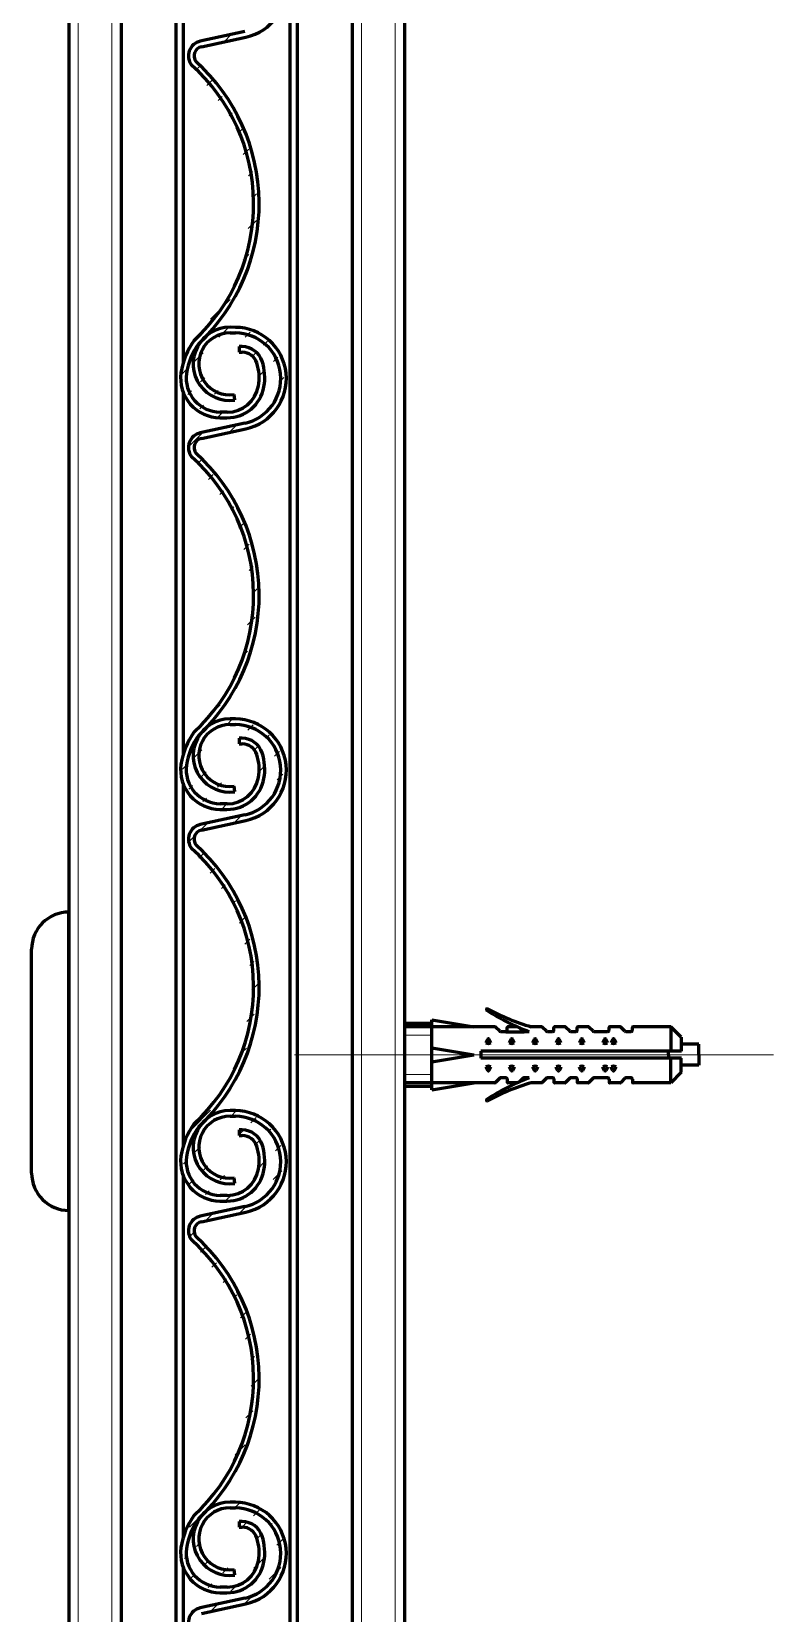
# Model space of a CAD drawing. Header units: millimetres. Extents: x 0 to 841, y 0 to 594.
# Drawn here: x 626.57 to 646.46, y 426.96 to 469.37 of the extents above; entities that cross this region are included whole.
import ezdxf

# ---------------------------------------------------------------- set-up
doc = ezdxf.new("R2010")
doc.units = ezdxf.units.MM
for name, pattern in [('K5LT_AXLED', [19.5, 15, -1.5, 1.5, -1.5]), ('K5LT_BASIC', [0]), ('K5LT_THIN', [0])]:
    doc.linetypes.add(name, pattern=pattern)
doc.layers.add('Системный слой (1)', color=7, linetype='Continuous', true_color=0x909090)
pattern_1 = [(45, (0, 0), (-0.3535533905932737, 0.3535533905932738), [])]

# ---------------------------------------------------------------- blocks, each defined once
blk = doc.blocks.new('U891')
at = {"layer": 'Системный слой (1)', "color": 7, "linetype": 'K5LT_THIN', "lineweight": 18}
blk.add_line((627.8207529516893, 491.766429074934), (627.8207525003606, 380.7202659459987), dxfattribs=at)
blk = doc.blocks.new('U892')
at = {"layer": 'Системный слой (1)', "color": 7, "linetype": 'K5LT_THIN', "lineweight": 18}
blk.add_line((628.7207529539514, 491.766429071276), (628.7207525022286, 380.6232595522599), dxfattribs=at)
blk = doc.blocks.new('U893')
at = {"layer": 'Системный слой (1)', "color": 5, "linetype": 'K5LT_BASIC', "lineweight": 60, "true_color": 0x0000ff}
blk.add_line((636.5707529609443, 491.7664290393709), (636.5707525097406, 380.750985539827), dxfattribs=at)
blk = doc.blocks.new('U894')
at = {"layer": 'Системный слой (1)', "color": 5, "linetype": 'K5LT_BASIC', "lineweight": 60, "true_color": 0x0000ff}
blk.add_line((627.5707529566603, 491.7664290759499), (627.5707525054576, 380.7512545632709), dxfattribs=at)
blk = doc.blocks.new('U895')
at = {"layer": 'Системный слой (1)', "color": 7, "linetype": 'K5LT_THIN', "lineweight": 18}
blk.add_line((636.32075296088, 491.766429040387), (636.3207525098015, 380.7818319940446), dxfattribs=at)
blk = doc.blocks.new('U896')
at = {"layer": 'Системный слой (1)', "color": 7, "linetype": 'K5LT_THIN', "lineweight": 18}
blk.add_line((635.4207529608925, 491.766429044045), (635.4207525102079, 380.8787112767051), dxfattribs=at)
blk = doc.blocks.new('U897')
at = {"layer": 'Системный слой (1)', "color": 5, "linetype": 'K5LT_BASIC', "lineweight": 60, "true_color": 0x0000ff}
blk.add_line((635.1707529609569, 491.7664290450609), (635.1707525103584, 380.899891910231), dxfattribs=at)
blk = doc.blocks.new('U898')
at = {"layer": 'Системный слой (1)', "color": 5, "linetype": 'K5LT_BASIC', "lineweight": 60, "true_color": 0x0000ff}
blk.add_line((628.970752954953, 491.7664290702598), (628.970752503144, 380.6020789892945), dxfattribs=at)
blk = doc.blocks.new('U899')
at = {"layer": 'Системный слой (1)', "color": 5, "linetype": 'K5LT_BASIC', "lineweight": 60, "true_color": 0x0000ff}
blk.add_line((627.5707529566603, 491.7664290759499), (627.5707525054576, 380.7512545632709), dxfattribs=at)
blk = doc.blocks.new('U905')
at = {"layer": 'Системный слой (1)', "color": 5, "linetype": 'K5LT_BASIC', "lineweight": 60, "true_color": 0x0000ff}
blk.add_line((630.439286222571, 491.7664290642911), (630.4392857707047, 380.5879545640651), dxfattribs=at)
blk = doc.blocks.new('U987')
at = {"layer": 'Системный слой (1)', "color": 5, "linetype": 'K5LT_BASIC', "lineweight": 60, "true_color": 0x0000ff}
blk.add_line((633.5053258849356, 380.90054547994), (633.5053263356507, 491.7664290518298), dxfattribs=at)
blk = doc.blocks.new('U988')
at = {"layer": 'Системный слой (1)', "color": 5, "linetype": 'K5LT_BASIC', "lineweight": 60, "true_color": 0x0000ff}
blk.add_line((633.7022192433657, 380.9140166544828), (633.7022196939068, 491.7664290510295), dxfattribs=at)

msp = doc.modelspace()

# ---------------------------------------------------------------- hatches: boundary and pattern name
at = {"layer": 'Системный слой (1)'}
h = msp.add_hatch(dxfattribs=at)
h.set_pattern_fill('Металл', angle=45, style=0, pattern_type=0)
h.set_pattern_definition(pattern_1)
h.paths.add_polyline_path([(630.8602382300946, 468.4737312922601), (632.0485188488524, 466.8782695283804), (632.520159568396, 464.9456381355418), (632.2004064172247, 462.9821547535817), (631.1399395358766, 461.2990269917998), (630.9311811988067, 461.0929980169954), (630.5757298081656, 460.2253572059119), (630.8427586139505, 459.3658831708875), (631.622182004544, 459.0187108790644), (631.8096787896361, 459.0176128899326), (632.5184886123582, 459.3063603104224), (632.8007082653276, 459.8460349423244), (632.7525852135227, 460.5340235160985), (632.4736664855981, 460.8619729531209), (632.2205498276406, 460.9238039020081), (632.133349873754, 460.9243145486394), (632.1324714824135, 460.7743171146051), (632.2196714363001, 460.7738064679742), (632.5106404722557, 460.6512820183243), (632.6098307136426, 460.4879675224373), (632.6529322294074, 459.8717690635619), (632.304549146426, 459.3223512601171), (631.8105571809766, 459.1676103239665), (631.6230603958845, 459.1687083130986), (630.9794016142805, 459.4397472493184), (630.7159195948047, 460.0865362083276), (630.7243426331006, 460.2050045635044), (631.0570765390789, 461.0108463491117), (632.2256921529682, 462.6559477866303), (632.6709641605698, 464.6241332535004), (632.3242640299586, 466.6120518162654), (631.2390276847406, 468.3133111344675), (630.9785649630186, 468.5659201531039), (630.9276811690138, 468.7503720217834), (631.0221280603663, 468.9167794647225), (631.1228839535906, 468.9639090339706), (632.3182196203605, 469.2226622042701), (633.1697440174984, 469.8013730138106), (633.3807514065994, 470.8090812462592), (632.8329381407495, 471.6808040380679), (632.0353643639139, 471.9415128837491), (631.8916167213902, 471.9423546760453), (631.1960970912937, 471.6590212731319), (630.9046374149409, 470.9668676557056), (631.1879708178543, 470.2713480256092), (631.8801244352805, 469.9798883492564), (632.0239339767729, 469.9896329449789), (632.0028287427957, 470.1381407592074), (631.3866372179946, 470.2964843299), (631.062889824892, 470.8441633481905), (631.2212333955845, 471.4603548729916), (631.7689124138751, 471.7841022660942), (631.8907383300495, 471.7923572420113), (632.0344859725734, 471.7915154497151), (632.9226141114387, 471.4026344856821), (633.2499202117017, 470.490016979844), (632.8113778772403, 469.625331709866), (632.2864842907269, 469.3692666743286), (631.0911486146437, 469.1105135020132), (630.8394954190856, 468.9361675838342), (630.7848309190156, 468.6349407217313)])
h = msp.add_hatch(dxfattribs=at)
h.set_pattern_fill('Металл', angle=45, style=0, pattern_type=0)
h.set_pattern_definition(pattern_1)
h.paths.add_polyline_path([(630.8602381874191, 457.9737312922604), (632.0485188061768, 456.3782695283807), (632.5201595257205, 454.445638135542), (632.2004063745492, 452.4821547535819), (631.139939493201, 450.7990269918), (630.9311811561313, 450.5929980169954), (630.5757297654901, 449.725357205912), (630.842758571275, 448.8658831708876), (631.6221819618685, 448.5187108790647), (631.8096787469606, 448.5176128899326), (632.5184885696827, 448.8063603104224), (632.8007082226521, 449.3460349423244), (632.7525851708472, 450.0340235160985), (632.4736664429225, 450.3619729531209), (632.2205497849651, 450.4238039020082), (632.1333498310786, 450.4243145486395), (632.132471439738, 450.2743171146053), (632.2196713936246, 450.2738064679742), (632.5106404295801, 450.1512820183243), (632.6098306709671, 449.9879675224373), (632.652932186732, 449.3717690635619), (632.3045491037504, 448.8223512601171), (631.8105571383011, 448.6676103239666), (631.6230603532091, 448.6687083130987), (630.979401571605, 448.9397472493185), (630.7159195521292, 449.5865362083277), (630.7243425904252, 449.7050045635044), (631.0570764964034, 450.5108463491117), (632.2256921102927, 452.1559477866303), (632.6709641178943, 454.1241332535004), (632.3242639872831, 456.1120518162654), (631.239027642065, 457.8133111344675), (630.9785649203432, 458.0659201531041), (630.9276811263383, 458.2503720217836), (631.0221280176908, 458.4167794647228), (631.1228839109151, 458.4639090339706), (632.318219577685, 458.7226622042704), (633.1697439748228, 459.3013730138108), (633.380751363924, 460.3090812462594), (632.832938098074, 461.1808040380682), (632.0353643212385, 461.4415128837491), (631.8916166787146, 461.4423546760455), (631.1960970486182, 461.1590212731321), (630.9046373722654, 460.4668676557058), (631.1879707751788, 459.7713480256094), (631.8801243926051, 459.4798883492566), (632.0239339340974, 459.4896329449791), (632.0028287001202, 459.6381407592077), (631.386637175319, 459.7964843299002), (631.0628897822165, 460.3441633481908), (631.221233352909, 460.9603548729918), (631.7689123711996, 461.2841022660945), (631.8907382873741, 461.2923572420113), (632.0344859298979, 461.2915154497153), (632.9226140687632, 460.9026344856824), (633.2499201690262, 459.9900169798442), (632.8113778345647, 459.1253317098663), (632.2864842480515, 458.8692666743289), (631.0911485719682, 458.6105135020134), (630.83949537641, 458.4361675838344), (630.78483087634, 458.1349407217315)])
h = msp.add_hatch(dxfattribs=at)
h.set_pattern_fill('Металл', angle=45, style=0, pattern_type=0)
h.set_pattern_definition(pattern_1)
h.paths.add_polyline_path([(630.8602381447437, 447.4737312922604), (632.0485187635014, 445.8782695283807), (632.5201594830451, 443.945638135542), (632.2004063318738, 441.9821547535819), (631.1399394505255, 440.2990269918), (630.9311811134558, 440.0929980169955), (630.5757297228146, 439.2253572059121), (630.8427585285995, 438.3658831708877), (631.6221819191929, 438.0187108790648), (631.809678704285, 438.0176128899327), (632.5184885270072, 438.3063603104225), (632.8007081799766, 438.8460349423245), (632.7525851281717, 439.5340235160986), (632.473666400247, 439.861972953121), (632.2205497422897, 439.9238039020083), (632.133349788403, 439.9243145486396), (632.1324713970624, 439.7743171146054), (632.219671350949, 439.7738064679743), (632.5106403869047, 439.6512820183244), (632.6098306282917, 439.4879675224374), (632.6529321440564, 438.8717690635621), (632.304549061075, 438.3223512601172), (631.8105570956257, 438.1676103239668), (631.6230603105336, 438.1687083130988), (630.9794015289295, 438.4397472493187), (630.7159195094537, 439.0865362083278), (630.7243425477496, 439.2050045635045), (631.0570764537279, 440.0108463491118), (632.2256920676172, 441.6559477866305), (632.6709640752189, 443.6241332535005), (632.3242639446077, 445.6120518162655), (631.2390275993896, 447.3133111344677), (630.9785648776676, 447.5659201531041), (630.9276810836628, 447.7503720217836), (631.0221279750153, 447.9167794647228), (631.1228838682397, 447.9639090339708), (632.3182195350096, 448.2226622042704), (633.1697439321474, 448.8013730138108), (633.3807513212485, 449.8090812462594), (632.8329380553985, 450.6808040380682), (632.035364278563, 450.9415128837493), (631.8916166360392, 450.9423546760455), (631.1960970059428, 450.6590212731321), (630.9046373295898, 449.9668676557058), (631.1879707325033, 449.2713480256094), (631.8801243499296, 448.9798883492566), (632.023933891422, 448.9896329449792), (632.0028286574448, 449.1381407592077), (631.3866371326436, 449.2964843299002), (631.062889739541, 449.8441633481908), (631.2212333102335, 450.4603548729918), (631.768912328524, 450.7841022660945), (631.8907382446986, 450.7923572420116), (632.0344858872223, 450.7915154497153), (632.9226140260877, 450.4026344856824), (633.2499201263506, 449.4900169798442), (632.8113777918892, 448.6253317098663), (632.2864842053759, 448.369266674329), (631.0911485292927, 448.1105135020134), (630.8394953337345, 447.9361675838344), (630.7848308336645, 447.6349407217315)])
h = msp.add_hatch(dxfattribs=at)
h.set_pattern_fill('Металл', angle=45, style=0, pattern_type=0)
h.set_pattern_definition(pattern_1)
h.paths.add_polyline_path([(630.8602381020681, 436.9737312922604), (632.0485187208259, 435.3782695283807), (632.5201594403695, 433.445638135542), (632.2004062891982, 431.4821547535819), (631.1399394078501, 429.7990269918), (630.9311810707802, 429.5929980169955), (630.5757296801391, 428.7253572059121), (630.842758485924, 427.8658831708877), (631.6221818765175, 427.5187108790648), (631.8096786616096, 427.5176128899327), (632.5184884843317, 427.8063603104225), (632.8007081373011, 428.3460349423245), (632.7525850854962, 429.0340235160986), (632.4736663575716, 429.361972953121), (632.2205496996141, 429.4238039020083), (632.1333497457275, 429.4243145486396), (632.132471354387, 429.2743171146054), (632.2196713082736, 429.2738064679743), (632.5106403442292, 429.1512820183244), (632.6098305856161, 428.9879675224374), (632.6529321013809, 428.3717690635621), (632.3045490183995, 427.8223512601172), (631.8105570529501, 427.6676103239668), (631.623060267858, 427.6687083130988), (630.979401486254, 427.9397472493187), (630.7159194667782, 428.5865362083278), (630.7243425050741, 428.7050045635045), (631.0570764110524, 429.5108463491118), (632.2256920249417, 431.1559477866305), (632.6709640325433, 433.1241332535005), (632.3242639019321, 435.1120518162655), (631.2390275567141, 436.8133111344677), (630.9785648349921, 437.0659201531041), (630.9276810409873, 437.2503720217836), (631.0221279323398, 437.4167794647228), (631.1228838255641, 437.4639090339708), (632.318219492334, 437.7226622042704), (633.1697438894719, 438.3013730138108), (633.3807512785729, 439.3090812462594), (632.832938012723, 440.1808040380682), (632.0353642358874, 440.4415128837493), (631.8916165933637, 440.4423546760455), (631.1960969632672, 440.1590212731321), (630.9046372869144, 439.4668676557058), (631.1879706898278, 438.7713480256094), (631.8801243072542, 438.4798883492566), (632.0239338487464, 438.4896329449792), (632.0028286147692, 438.6381407592077), (631.3866370899681, 438.7964843299002), (631.0628896968655, 439.3441633481908), (631.221233267558, 439.9603548729918), (631.7689122858486, 440.2841022660945), (631.890738202023, 440.2923572420116), (632.0344858445469, 440.2915154497153), (632.9226139834122, 439.9026344856824), (633.2499200836752, 438.9900169798442), (632.8113777492138, 438.1253317098663), (632.2864841627004, 437.869266674329), (631.0911484866172, 437.6105135020134), (630.839495291059, 437.4361675838344), (630.7848307909891, 437.1349407217315)])
h = msp.add_hatch(dxfattribs=at)
h.set_pattern_fill('Металл', angle=45, style=0, pattern_type=0)
h.set_pattern_definition(pattern_1)
h.paths.add_polyline_path([(630.8602380593927, 426.4737312922605), (632.0485186781503, 424.8782695283808), (632.520159397694, 422.9456381355421), (632.2004062465227, 420.9821547535821), (631.1399393651745, 419.2990269918001), (630.9311810281048, 419.0929980169956), (630.5757296374636, 418.2253572059122), (630.8427584432485, 417.3658831708879), (631.622181833842, 417.0187108790649), (631.8096786189341, 417.0176128899328), (632.5184884416562, 417.3063603104226), (632.8007080946256, 417.8460349423246), (632.7525850428207, 418.5340235160987), (632.473666314896, 418.8619729531212), (632.2205496569386, 418.9238039020084), (632.1333497030521, 418.9243145486397), (632.1324713117115, 418.7743171146055), (632.2196712655981, 418.7738064679744), (632.5106403015536, 418.6512820183245), (632.6098305429406, 418.4879675224375), (632.6529320587055, 417.8717690635622), (632.304548975724, 417.3223512601173), (631.8105570102746, 417.1676103239669), (631.6230602251826, 417.1687083130989), (630.9794014435785, 417.4397472493188), (630.7159194241027, 418.0865362083279), (630.7243424623987, 418.2050045635046), (631.0570763683769, 419.0108463491119), (632.2256919822662, 420.6559477866306), (632.6709639898678, 422.6241332535006), (632.3242638592566, 424.6120518162656), (631.2390275140385, 426.3133111344678), (630.9785647923167, 426.5659201531042), (630.9276809983118, 426.7503720217837), (631.0221278896643, 426.9167794647229), (631.1228837828886, 426.9639090339709), (632.3182194496585, 427.2226622042705), (633.1697438467963, 427.8013730138109), (633.3807512358975, 428.8090812462596), (632.8329379700475, 429.6808040380683), (632.035364193212, 429.9415128837494), (631.8916165506881, 429.9423546760456), (631.1960969205917, 429.6590212731322), (630.9046372442389, 428.9668676557059), (631.1879706471523, 428.2713480256095), (631.8801242645786, 427.9798883492567), (632.0239338060709, 427.9896329449793), (632.0028285720937, 428.1381407592078), (631.3866370472925, 428.2964843299003), (631.06288965419, 428.8441633481909), (631.2212332248826, 429.460354872992), (631.7689122431731, 429.7841022660946), (631.8907381593476, 429.7923572420117), (632.0344858018714, 429.7915154497155), (632.9226139407367, 429.4026344856825), (633.2499200409997, 428.4900169798443), (632.8113777065382, 427.6253317098664), (632.286484120025, 427.3692666743291), (631.0911484439417, 427.1105135020135), (630.8394952483835, 426.9361675838346), (630.7848307483135, 426.6349407217316)])

# ---------------------------------------------------------------- linework, layer by layer
at = {"layer": 'Системный слой (1)', "color": 5, "linetype": 'K5LT_BASIC', "lineweight": 60, "true_color": 0x0000ff}
for p, q in [((630.6361794947464, 470.2011968590634), (630.6361794553395, 460.505420038907)), ((632.2864842386111, 469.3692666743286), (631.0911485625279, 469.1105135020132)), ((631.1228839014533, 468.9639090339658), (632.3182195682448, 469.2226622042701)), ((632.0353642691226, 461.4415128837491), (631.8916166265989, 461.4423546760454)), ((631.8907382352583, 461.2923572420113), (632.0344858777821, 461.2915154497152)), ((632.1333498216383, 460.9243145486394), (632.1324714302976, 460.7743171146051)), ((632.1324714302976, 460.7743171146051), (632.2196713841843, 460.7738064679738)), ((632.2205497755249, 460.9238039020081), (632.1333498216383, 460.9243145486394)), ((630.6361794520709, 459.7011968590634), (630.6361794126641, 450.0054200389072)), ((632.0239338819816, 459.4896329449791), (632.0028286480044, 459.6381407592075)), ((632.2864841959356, 458.8692666743289), (631.0911485198524, 458.6105135020132)), ((631.6221819524281, 459.0187108790644), (631.8096787375202, 459.0176128899325)), ((631.8105571288609, 459.1676103239665), (631.6230603437688, 459.1687083130985)), ((631.1228838587778, 458.463909033966), (632.3182195255692, 458.7226622042701)), ((631.8907381925828, 450.7923572420115), (632.0344858351066, 450.7915154497151)), ((632.0353642264471, 450.9415128837492), (631.8916165839233, 450.9423546760456)), ((632.1333497789627, 450.4243145486395), (632.1324713876222, 450.2743171146054)), ((632.2205497328493, 450.4238039020081), (632.1333497789627, 450.4243145486395)), ((632.1324713876222, 450.2743171146054), (632.2196713415087, 450.2738064679741)), ((630.6361794093954, 449.2011968590638), (630.6361793699886, 439.5054200389071)), ((632.0239338393061, 448.9896329449792), (632.0028286053289, 449.1381407592077)), ((631.8105570861853, 448.6676103239666), (631.6230603010932, 448.6687083130986)), ((632.2864841532602, 448.369266674329), (631.091148477177, 448.1105135020133)), ((631.6221819097527, 448.5187108790645), (631.8096786948447, 448.5176128899325)), ((631.1228838161022, 447.9639090339662), (632.3182194828937, 448.2226622042704)), ((627.5707527535116, 441.76642907595), (627.5707527698853, 445.76642907595)), ((626.5707527535407, 441.7664290800145), (626.570752765821, 444.7664290800145)), ((636.5707527618584, 442.7826928889339), (637.3004702575224, 442.7826928889336)), ((637.3004702575845, 442.8764428889336), (638.4331668683847, 442.6889428889336)), ((637.3004702575845, 441.0014428889336), (637.3004702575845, 442.8764428889336)), ((637.3004702575845, 442.6889428889332), (636.5707526115553, 442.6885824350464)), ((638.9962188168506, 442.6889428889336), (637.3004702575845, 442.6889428889332)), ((638.8022669856759, 442.3596416050851), (638.7534124955071, 442.2619326247478)), ((638.8846624955072, 442.2619326247474), (638.8358080053383, 442.3596416050847)), ((639.1242518254396, 442.5686763846389), (639.009477068998, 442.6834511410808)), ((639.2852353211449, 442.5576928889337), (639.1507683297339, 442.5576928889337)), ((639.2852353211449, 442.5576928889337), (639.7772848340283, 442.5576928889337)), ((639.322735321145, 442.5951928889336), (639.322735321145, 442.6701928889335)), ((639.5988454286369, 442.6889428889336), (639.3414853211452, 442.6889428889336)), ((639.4287834899703, 442.3596416050851), (639.3799289998017, 442.2619326247478)), ((639.5111789998016, 442.2619326247474), (639.4623245096329, 442.3596416050847)), ((639.7507683297342, 442.5686763846389), (639.6555392109517, 442.6639055034217)), ((639.9117518254395, 442.5576928889337), (639.7772848340283, 442.5576928889337)), ((640.2492518254396, 442.6889428889336), (639.9680018254396, 442.6889428889336)), ((640.0552999942649, 442.3596416050851), (640.0064455040961, 442.2619326247478)), ((640.1376955040962, 442.2619326247474), (640.0888410139273, 442.3596416050847)), ((640.3772848340286, 442.5686763846389), (640.2625100775867, 442.6834511410808)), ((640.5382683297339, 442.5576928889337), (640.4038013383229, 442.5576928889337)), ((640.575768329734, 442.5951928889336), (640.575768329734, 442.6701928889335)), ((640.8757683297342, 442.6889428889336), (640.5945183297342, 442.6889428889336)), ((640.6818164985593, 442.3596416050851), (640.6329620083907, 442.2619326247478)), ((640.7642120083906, 442.2619326247474), (640.7153575182219, 442.3596416050847)), ((641.0038013383232, 442.5686763846389), (640.8890265818814, 442.6834511410808)), ((641.1647848340285, 442.5576928889337), (641.0303178426173, 442.5576928889337)), ((641.2022848340287, 442.5951928889336), (641.2022848340287, 442.6701928889335)), ((641.5022848340286, 442.6889428889336), (641.2210348340286, 442.6889428889336)), ((641.3083330028539, 442.3596416050851), (641.2594785126851, 442.2619326247478)), ((641.3907285126852, 442.2619326247474), (641.3418740225163, 442.3596416050847)), ((641.6303178426176, 442.5686763846389), (641.5155430861757, 442.6834511410808)), ((641.7913013383229, 442.5576928889337), (641.6568343469119, 442.5576928889337)), ((642.0163862807094, 442.5576928889337), (641.7913013383229, 442.5576928889337)), ((641.9348495071483, 442.3596416050851), (641.8859950169797, 442.2619326247478)), ((642.0172450169796, 442.2619326247474), (641.9683905268109, 442.3596416050847)), ((642.0538862807095, 442.5951928889336), (642.0538862807095, 442.6701928889335)), ((642.3538862807097, 442.6889428889336), (642.0726362807097, 442.6889428889336)), ((642.1599344495348, 442.3596416050851), (642.1110799593662, 442.2619326247478)), ((642.2423299593661, 442.2619326247474), (642.1934754691974, 442.3596416050847)), ((642.4819192892987, 442.5686763846389), (642.3671445328569, 442.6834511410808)), ((642.642902785004, 442.5576928889337), (642.5084357935928, 442.5576928889337)), ((642.6804027850042, 442.5951928889336), (642.6804027850042, 442.6701928889335)), ((643.7116527850042, 442.6889428889336), (642.6991527850041, 442.6889428889336)), ((643.9929027850042, 442.4076928889336), (643.7116527850042, 442.6889428889336)), ((643.7116527850042, 442.6889428889336), (643.7116527850042, 442.0326928889336)), ((643.9929027850042, 442.4076928889336), (643.9929027850042, 442.0326928889336)), ((637.3004702575845, 442.1264428889336), (638.4331668683847, 441.9389428889336)), ((637.3004702575845, 441.7514428889336), (638.4331668683847, 441.9389428889336)), ((643.9956668799639, 442.0326928889336), (638.6206668683847, 442.0326928889336)), ((638.6206668683847, 442.0326928889336), (638.6206668683847, 441.8451928889336)), ((643.6495733777904, 441.9389428889336), (643.6495733777904, 442.0326928889336)), ((643.6495733777904, 441.9389428889336), (643.6495733777904, 441.8451928889336)), ((644.4616527850042, 442.2201928889336), (643.9929027850042, 442.2201928889336)), ((644.4616527850042, 441.9389428889336), (644.4616527850042, 442.2201928889336)), ((644.4616527850042, 441.9389428889336), (644.4616527850042, 441.6576928889336)), ((626.570752741435, 438.7664290800144), (626.5707527535407, 441.7664290800145)), ((627.5707527373706, 437.76642907595), (627.5707527535116, 441.76642907595)), ((643.9956668799639, 441.8451928889336), (638.6206668683847, 441.8451928889336)), ((638.8022669856759, 441.5182441727821), (638.7534124955071, 441.6159531531194)), ((638.8846624955072, 441.6159531531194), (638.8358080053383, 441.5182441727821)), ((639.4287834899703, 441.5182441727821), (639.3799289998017, 441.6159531531194)), ((639.5111789998016, 441.6159531531194), (639.4623245096329, 441.5182441727821)), ((640.0552999942649, 441.5182441727821), (640.0064455040961, 441.6159531531194)), ((640.1376955040962, 441.6159531531194), (640.0888410139273, 441.5182441727821)), ((640.6818164985593, 441.5182441727821), (640.6329620083907, 441.6159531531194)), ((640.7642120083906, 441.6159531531194), (640.7153575182219, 441.5182441727821)), ((641.3083330028539, 441.5182441727821), (641.2594785126851, 441.6159531531194)), ((641.3907285126852, 441.6159531531194), (641.3418740225163, 441.5182441727821)), ((641.9348495071483, 441.5182441727821), (641.8859950169797, 441.6159531531194)), ((642.0172450169796, 441.6159531531194), (641.9683905268109, 441.5182441727821)), ((642.1599344495348, 441.5182441727821), (642.1110799593662, 441.6159531531194)), ((642.2423299593661, 441.6159531531194), (642.1934754691974, 441.5182441727821)), ((643.7116527850042, 441.1889428889336), (643.7116527850042, 441.8451928889336)), ((643.9929027850042, 441.4701928889336), (643.7116527850042, 441.1889428889336)), ((643.9929027850042, 441.4701928889336), (643.9929027850042, 441.8451928889336)), ((644.4616527850042, 441.6576928889336), (643.9929027850042, 441.6576928889336)), ((636.570750066765, 441.0951928889332), (637.3004702575845, 441.0951928889336)), ((637.3004702575845, 441.1889428889332), (636.5707502165401, 441.1889728032126)), ((638.9962188168506, 441.1889428889336), (637.3004702575845, 441.1889428889332)), ((637.3004702575845, 441.0014428889336), (638.4331668683847, 441.1889428889336)), ((639.1242518254396, 441.3092093932283), (639.009477068998, 441.1944346367865)), ((639.2852353211449, 441.3201928889335), (639.1507683297339, 441.3201928889335)), ((639.322735321145, 441.2826928889336), (639.322735321145, 441.2076928889334)), ((639.5963774671361, 441.1889428889336), (639.3414853211452, 441.1889428889336)), ((639.7507683297342, 441.3092093932283), (639.657563256812, 441.2160043203058)), ((639.9117518254395, 441.3201928889335), (639.7772848340283, 441.3201928889335)), ((640.2492518254396, 441.1889428889336), (639.9680018254396, 441.1889428889336)), ((640.3772848340286, 441.3092093932283), (640.2625100775867, 441.1944346367865)), ((640.5382683297339, 441.3201928889335), (640.4038013383229, 441.3201928889335)), ((640.575768329734, 441.2826928889336), (640.575768329734, 441.2076928889334)), ((640.8757683297342, 441.1889428889336), (640.5945183297342, 441.1889428889336)), ((641.0038013383232, 441.3092093932283), (640.8890265818814, 441.1944346367865)), ((641.1647848340285, 441.3201928889335), (641.0303178426173, 441.3201928889335)), ((641.2022848340287, 441.2826928889336), (641.2022848340287, 441.2076928889334)), ((641.5022848340286, 441.1889428889336), (641.2210348340286, 441.1889428889336)), ((641.6303178426176, 441.3092093932283), (641.5155430861757, 441.1944346367865)), ((641.7913013383229, 441.3201928889335), (641.6568343469119, 441.3201928889335)), ((642.0163862807094, 441.3201928889335), (641.7913013383229, 441.3201928889335)), ((642.0538862807095, 441.2826928889336), (642.0538862807095, 441.2076928889334)), ((642.3538862807097, 441.1889428889336), (642.0726362807097, 441.1889428889336)), ((642.4819192892987, 441.3092093932283), (642.3671445328569, 441.1944346367865)), ((642.642902785004, 441.3201928889335), (642.5084357935928, 441.3201928889335)), ((642.6804027850042, 441.2826928889336), (642.6804027850042, 441.2076928889334)), ((643.7116527850042, 441.1889428889336), (642.6991527850041, 441.1889428889336)), ((631.8907381499073, 440.2923572420115), (632.034485792431, 440.2915154497152)), ((632.0353641837717, 440.4415128837493), (631.8916165412479, 440.4423546760455)), ((632.1333497362872, 439.9243145486395), (632.1324713449467, 439.7743171146054)), ((632.1324713449467, 439.7743171146054), (632.2196712988333, 439.7738064679742)), ((632.2205496901738, 439.9238039020082), (632.1333497362872, 439.9243145486395)), ((630.63617936672, 438.7011968590637), (630.636179327313, 429.0054200389072)), ((632.0239337966307, 438.4896329449793), (632.0028285626535, 438.6381407592078)), ((631.8105570435098, 438.1676103239666), (631.6230602584178, 438.1687083130987)), ((632.2864841105846, 437.869266674329), (631.0911484345014, 437.6105135020133)), ((631.1228837734268, 437.4639090339663), (632.3182194402183, 437.7226622042703)), ((631.6221818670772, 438.0187108790647), (631.8096786521693, 438.0176128899326)), ((631.8907381072318, 429.7923572420116), (632.0344857497556, 429.7915154497153)), ((632.0353641410961, 429.9415128837492), (631.8916164985724, 429.9423546760456)), ((632.1333496936118, 429.4243145486396), (632.1324713022711, 429.2743171146054)), ((632.1324713022711, 429.2743171146054), (632.2196712561578, 429.2738064679741)), ((632.2205496474984, 429.4238039020082), (632.1333496936118, 429.4243145486396)), ((630.6361793240444, 428.2011968590638), (630.6361792846376, 418.5054200389072)), ((632.0239337539551, 427.9896329449793), (632.0028285199779, 428.1381407592078)), ((631.6221818244017, 427.5187108790647), (631.8096786094937, 427.5176128899327)), ((631.8105570008344, 427.6676103239666), (631.6230602157423, 427.6687083130987)), ((632.2864840679091, 427.369266674329), (631.0911483918259, 427.1105135020134)), ((631.1228837307513, 426.9639090339663), (632.3182193975427, 427.2226622042704))]:
    msp.add_line(p, q, dxfattribs=at)
at = {"layer": 'Системный слой (1)', "color": 7, "linetype": 'K5LT_THIN', "lineweight": 18}
for p, q in [((636.5707522527852, 442.4639428799927), (637.3004702575843, 442.4639428799929)), ((636.5707505758381, 441.4139428978743), (637.3004702575843, 441.4139428978743))]:
    msp.add_line(p, q, dxfattribs=at)
at = {"layer": 'Системный слой (1)', "color": 30, "linetype": 'K5LT_AXLED', "lineweight": 18, "true_color": 0xff8000}
msp.add_line((646.4616527850039, 441.9389428889337), (633.6206668799639, 441.9389428889334), dxfattribs=at)
at = {"layer": 'Системный слой (1)', "color": 5, "linetype": 'K5LT_BASIC', "lineweight": 60, "true_color": 0x0000ff}
for centre, radius, start, end in [((632.0273123914961, 470.5665364597405), 1.375, 282.2143070611904, 89.66447731851571), ((631.1757761048548, 468.7195682640581), 0.4000000000000316, 102.2143070611941, 217.9223114583904), ((631.175776115386, 468.7195682602394), 0.2500000000000417, 102.2143070611965, 217.922311389153), ((627.527065943692, 464.7509855430922), 4.996886336146597, 312.9411866098374, 48.16022360781535), ((627.5325324087822, 464.752164481605), 5.140026490939742, 313.291110548273, 47.89967068013454), ((631.8858704835441, 460.4611215126511), 0.9812499880790652, 89.66447731851567, 278.0884441910626), ((632.0273123488207, 460.066536459741), 1.375, 282.2143070611904, 89.66447731851571), ((632.4333899939207, 459.9709491859255), 1.875, 143.2427457300733, 172.2018098184741), ((632.4333899939207, 459.9709491859255), 1.724999994039536, 142.9265067242779, 172.2018098184741), ((631.8858704835441, 460.4611215126511), 0.8312499821186066, 89.66447731851567, 278.0884441910618), ((632.0273123488207, 460.066536459741), 1.224999994039523, 282.2143070611904, 89.66447731851567), ((632.2172558081286, 460.3613135467317), 0.4124999940395356, 17.88093409419036, 89.66447731851571), ((632.2172558081286, 460.3613135467317), 0.5625, 17.88093409419031, 89.66447731851571), ((631.3845212585845, 460.0926535943838), 1.4375, 350.1214202434627, 17.8809340941901), ((631.6284038908433, 460.081192661253), 1.0625, 172.2018098184741, 269.6644773185157), ((631.6284038908433, 460.081192661253), 0.9124999940395355, 172.201809818474, 269.6644773185157), ((631.3845212585845, 460.0926535943838), 1.287499994039536, 350.1214202434629, 17.8809340941901), ((631.815534679558, 460.0175957437568), 1, 269.6644773185157, 350.1214202434629), ((631.815534679558, 460.0175957437568), 0.8499999940395354, 269.6644773185157, 350.121420243463), ((631.1757760621794, 458.2195682640586), 0.4000000000000316, 102.2143070611941, 217.9223114583904), ((631.1757760727105, 458.2195682602396), 0.2500000000000417, 102.2143070611965, 217.922311389153), ((627.5325323661067, 454.252164481605), 5.140026490939742, 313.291110548273, 47.89967068013454), ((627.5270659010166, 454.2509855430924), 4.996886336146597, 312.9411866098374, 48.16022360781535), ((631.8858704408685, 449.9611215126509), 0.9812499880790652, 89.66447731851567, 278.0884441910626), ((631.8858704408686, 449.9611215126509), 0.8312499821186066, 89.66447731851567, 278.0884441910618), ((632.0273123061452, 449.5665364597407), 1.224999994039523, 282.2143070611904, 89.66447731851567), ((632.0273123061452, 449.5665364597407), 1.375, 282.2143070611904, 89.66447731851571), ((632.4333899512452, 449.4709491859257), 1.875, 143.2427457300733, 172.2018098184741), ((632.4333899512452, 449.4709491859257), 1.724999994039536, 142.9265067242779, 172.2018098184741), ((632.217255765453, 449.8613135467319), 0.5625, 17.88093409419031, 89.66447731851571), ((632.217255765453, 449.8613135467319), 0.4124999940395356, 17.88093409419036, 89.66447731851571), ((631.384521215909, 449.5926535943837), 1.287499994039536, 350.1214202434629, 17.8809340941901), ((631.384521215909, 449.5926535943837), 1.4375, 350.1214202434627, 17.8809340941901), ((631.6284038481679, 449.5811926612531), 1.0625, 172.2018098184741, 269.6644773185157), ((631.6284038481679, 449.5811926612531), 0.9124999940395355, 172.201809818474, 269.6644773185157), ((631.8155346368826, 449.5175957437571), 1, 269.6644773185157, 350.1214202434629), ((631.8155346368826, 449.5175957437571), 0.8499999940395354, 269.6644773185157, 350.121420243463), ((631.1757760195038, 447.7195682640582), 0.4000000000000316, 102.2143070611941, 217.9223114583904), ((631.175776030035, 447.7195682602396), 0.2500000000000417, 102.2143070611965, 217.922311389153), ((627.5270658583411, 443.7509855430924), 4.996886336146597, 312.9411866098374, 48.16022360781535), ((627.5325323234313, 443.7521644816051), 5.140026490939742, 313.291110548273, 47.89967068013454), ((627.570752765821, 444.76642907595), 1, 90, 179.9999997671309), ((638.7876975571012, 443.1528859807069), 0.02250000000000279, 61.29892577245969, 237.2384608652862), ((641.5978370728237, 448.2854823645686), 5.829032255525718, 241.2989257722693, 253.7632798038958), ((642.1470088538672, 448.3732092711904), 6.230297326406952, 237.2384608657327, 248.9751926764645), ((638.819037495507, 442.3512563501691), 0.01875000000001201, 26.56505117695919, 153.4349488228008), ((638.9962188168506, 442.6701928889339), 0.01874999999998489, 44.99999999975833, 90.00000000000014), ((639.1507683297341, 442.5951928889336), 0.03750000000017906, 225.00000000005, 269.9999999999051), ((639.2852353211449, 442.5951928889332), 0.03749999999997389, 269.9999999999595, 0), ((639.3414853211452, 442.6701928889339), 0.01874999999997362, 90.00000000000014, 180.000000000087), ((639.4455539998016, 442.3512563501691), 0.01875000000001201, 26.56505117695919, 153.4349488228008), ((639.7772848340285, 442.5951928889336), 0.03750000000017906, 225.00000000005, 269.9999999999051), ((640.072070504096, 442.3512563501691), 0.01875000000001201, 26.56505117695919, 153.4349488228008), ((640.2492518254396, 442.6701928889339), 0.01874999999998489, 44.99999999975833, 90.00000000000014), ((640.4038013383231, 442.5951928889336), 0.03750000000000853, 225.0000000001614, 270.0000000000056), ((640.5382683297339, 442.5951928889332), 0.03749999999997389, 269.9999999999595, 0), ((640.5945183297342, 442.6701928889339), 0.01874999999997362, 90.00000000000014, 180.000000000087), ((640.6985870083906, 442.3512563501691), 0.01875000000001201, 26.56505117695919, 153.4349488228008), ((640.8757683297342, 442.6701928889339), 0.01874999999998489, 44.99999999975833, 90.00000000000014), ((641.0303178426175, 442.5951928889336), 0.03750000000000853, 225.0000000001614, 270.0000000000056), ((641.1647848340285, 442.5951928889332), 0.03749999999997389, 269.9999999999595, 0), ((641.2210348340286, 442.6701928889339), 0.01874999999997362, 90.00000000000014, 180.000000000087), ((641.325103512685, 442.3512563501691), 0.01875000000001201, 26.56505117695919, 153.4349488228008), ((641.5022848340288, 442.6701928889339), 0.01874999999983133, 45.00000000007691, 90.00000000000014), ((641.6568343469121, 442.5951928889336), 0.03750000000000853, 225.0000000001614, 270.0000000000056), ((641.9516200169796, 442.3512563501691), 0.01875000000001081, 26.56505117696161, 153.4349488228008), ((642.0163862807094, 442.5951928889332), 0.03749999999997389, 269.9999999999595, 0), ((642.0726362807095, 442.6701928889339), 0.01874999999997229, 90.00000000000014, 180.000000000087), ((642.1767049593661, 442.3512563501691), 0.01875000000000605, 26.56505117720921, 153.434948822745), ((642.3538862807097, 442.6701928889339), 0.01874999999983133, 45.00000000007691, 90.00000000000014), ((642.508435793593, 442.5951928889336), 0.03750000000002984, 225.0000000001882, 270.0000000000056), ((642.642902785004, 442.5951928889332), 0.03749999999997389, 269.9999999999621, 0), ((642.6991527850041, 442.6701928889339), 0.01874999999997229, 90.00000000000014, 180.000000000087), ((638.819037495507, 442.375598458994), 0.1312500000000268, 240.0000000000497, 300.0000000000242), ((639.4455539998016, 442.375598458994), 0.1312500000000268, 240.0000000000497, 300.0000000000242), ((640.072070504096, 442.375598458994), 0.1312500000000268, 240.0000000000497, 300.0000000000242), ((640.6985870083906, 442.375598458994), 0.1312500000000268, 240.0000000000497, 300.0000000000242), ((641.325103512685, 442.375598458994), 0.1312500000000268, 240.0000000000497, 300.0000000000242), ((641.9516200169796, 442.375598458994), 0.1312500000000275, 240.0000000000503, 300.0000000000249), ((642.1767049593661, 442.375598458994), 0.1312500000000288, 240.0000000000484, 300.0000000000263), ((638.819037495507, 441.5022873188728), 0.1312500000000313, 59.99999999998921, 119.9999999999571), ((638.819037495507, 441.5266294276977), 0.01874999999999294, 206.5650511770417, 333.4349488232475), ((639.4455539998016, 441.5022873188728), 0.1312500000000313, 59.99999999998921, 119.9999999999571), ((639.4455539998016, 441.5266294276977), 0.01874999999999294, 206.5650511770417, 333.4349488232475), ((640.072070504096, 441.5022873188728), 0.1312500000000313, 59.99999999998921, 119.9999999999571), ((640.072070504096, 441.5266294276977), 0.01874999999999294, 206.5650511770417, 333.4349488232475), ((640.6985870083906, 441.5022873188728), 0.1312500000000313, 59.99999999998921, 119.9999999999571), ((640.6985870083906, 441.5266294276977), 0.01874999999999294, 206.5650511770417, 333.4349488232475), ((641.325103512685, 441.5022873188728), 0.1312500000000313, 59.99999999998921, 119.9999999999571), ((641.325103512685, 441.5266294276977), 0.01874999999999294, 206.5650511770417, 333.4349488232475), ((641.9516200169796, 441.5022873188728), 0.1312500000000299, 59.99999999999054, 119.9999999999571), ((641.9516200169796, 441.5266294276977), 0.01874999999999413, 206.5650511770417, 333.4349488232499), ((642.1767049593661, 441.5022873188728), 0.1312500000000328, 59.99999999996756, 119.9999999999354), ((642.1767049593661, 441.5266294276981), 0.01875000000000605, 206.5650511771679, 333.4349488228857), ((642.1470088538679, 435.5046765066751), 6.230297326408799, 111.0248073235368, 122.761539134265), ((641.597837072823, 435.5924034133001), 5.829032255523826, 106.2367201961021, 118.7010742277324), ((638.9962188168506, 441.2076928889334), 0.01874999999989916, 269.9999999998916, 315.000000000453), ((639.1507683297341, 441.2826928889332), 0.03750000000000853, 90.00000000000014, 135.0000000000021), ((639.2852353211449, 441.2826928889336), 0.03749999999998987, 0, 90.00000000000014), ((639.3414853211452, 441.2076928889334), 0.01874999999996829, 179.9999999998699, 270.0000000000979), ((639.7772848340285, 441.2826928889332), 0.03750000000000853, 90.00000000000014, 135.0000000000021), ((640.2492518254396, 441.2076928889334), 0.01874999999989916, 269.9999999998916, 315.000000000453), ((640.4038013383231, 441.2826928889332), 0.03750000000005116, 90.00000000000014, 134.9999999997756), ((640.5382683297339, 441.2826928889336), 0.03749999999998987, 0, 90.00000000000014), ((640.5945183297342, 441.2076928889334), 0.01874999999996829, 179.9999999998699, 270.0000000000979), ((640.8757683297342, 441.2076928889334), 0.01874999999989916, 269.9999999998916, 315.000000000453), ((641.0303178426175, 441.2826928889332), 0.03750000000005116, 90.00000000000014, 134.9999999997756), ((641.1647848340285, 441.2826928889336), 0.03749999999998987, 0, 90.00000000000014), ((641.2210348340286, 441.2076928889334), 0.01874999999996829, 179.9999999998699, 270.0000000000979), ((641.5022848340286, 441.2076928889334), 0.01875000000007344, 270.0000000000599, 314.9999999996969), ((641.6568343469121, 441.2826928889332), 0.03750000000005116, 90.00000000000014, 134.9999999997756), ((642.0163862807094, 441.2826928889336), 0.03749999999998987, 0, 90.00000000000014), ((642.0726362807095, 441.2076928889334), 0.01874999999996696, 179.9999999998699, 270.0000000000979), ((642.3538862807097, 441.2076928889334), 0.01875000000008946, 270.0000000000654, 314.9999999996393), ((642.508435793593, 441.2826928889332), 0.03750000000007248, 90.00000000000014, 134.9999999997545), ((642.642902785004, 441.2826928889336), 0.03749999999998987, 0, 90.00000000000014), ((642.6991527850041, 441.2076928889334), 0.01874999999996696, 179.9999999998699, 270.0000000000979), ((638.7876975571012, 440.7249997971604), 0.02250000000001928, 122.761539134671, 298.7010742275446), ((631.8858703981931, 439.4611215126509), 0.9812499880790652, 89.66447731851567, 278.0884441910626), ((631.8858703981931, 439.4611215126509), 0.8312499821186066, 89.66447731851567, 278.0884441910618), ((632.0273122634696, 439.0665364597406), 1.224999994039523, 282.2143070611904, 89.66447731851567), ((632.0273122634696, 439.0665364597406), 1.375, 282.2143070611904, 89.66447731851571), ((632.4333899085698, 438.9709491859257), 1.875, 143.2427457300733, 172.2018098184741), ((632.4333899085698, 438.9709491859257), 1.724999994039536, 142.9265067242779, 172.2018098184741), ((632.2172557227776, 439.361313546732), 0.4124999940395356, 17.88093409419036, 89.66447731851571), ((632.2172557227776, 439.361313546732), 0.5625, 17.88093409419031, 89.66447731851571), ((631.3845211732336, 439.0926535943838), 1.287499994039536, 350.1214202434629, 17.8809340941901), ((631.3845211732336, 439.0926535943838), 1.4375, 350.1214202434627, 17.8809340941901), ((631.6284038054923, 439.0811926612531), 1.0625, 172.2018098184741, 269.6644773185157), ((631.6284038054923, 439.0811926612531), 0.9124999940395355, 172.201809818474, 269.6644773185157), ((627.570752741435, 438.76642907595), 1, 179.9999997671309, 269.9999997671315), ((631.8155345942071, 439.0175957437571), 1, 269.6644773185157, 350.1214202434629), ((631.8155345942071, 439.0175957437571), 0.8499999940395354, 269.6644773185157, 350.121420243463), ((631.1757759768283, 437.2195682640582), 0.4000000000000316, 102.2143070611941, 217.9223114583904), ((631.1757759873595, 437.2195682602395), 0.2500000000000417, 102.2143070611965, 217.922311389153), ((627.5270658156655, 433.2509855430923), 4.996886336146597, 312.9411866098374, 48.16022360781535), ((627.5325322807557, 433.252164481605), 5.140026490939742, 313.291110548273, 47.89967068013454), ((632.4333898658942, 428.4709491859257), 1.875, 143.2427457300733, 172.2018098184741), ((631.8858703555176, 428.9611215126511), 0.9812499880790652, 89.66447731851567, 278.0884441910626), ((631.8858703555176, 428.9611215126511), 0.8312499821186066, 89.66447731851567, 278.0884441910618), ((632.0273122207942, 428.5665364597407), 1.224999994039523, 282.2143070611904, 89.66447731851567), ((632.0273122207942, 428.5665364597407), 1.375, 282.2143070611904, 89.66447731851571), ((632.4333898658942, 428.4709491859257), 1.724999994039536, 142.9265067242779, 172.2018098184741), ((632.2172556801021, 428.861313546732), 0.4124999940395356, 17.88093409419036, 89.66447731851571), ((632.2172556801021, 428.861313546732), 0.5625, 17.88093409419031, 89.66447731851571), ((631.6284037628168, 428.5811926612531), 1.0625, 172.2018098184741, 269.6644773185157), ((631.384521130558, 428.5926535943837), 1.287499994039536, 350.1214202434629, 17.8809340941901), ((631.384521130558, 428.5926535943837), 1.4375, 350.1214202434627, 17.8809340941901), ((631.6284037628168, 428.5811926612531), 0.9124999940395355, 172.201809818474, 269.6644773185157), ((631.8155345515315, 428.5175957437571), 1, 269.6644773185157, 350.1214202434629), ((631.8155345515315, 428.5175957437571), 0.8499999940395354, 269.6644773185157, 350.121420243463), ((631.1757759341529, 426.7195682640582), 0.4000000000000316, 102.2143070611941, 217.9223114583904)]:
    msp.add_arc(centre, radius, start, end, dxfattribs=at)

# ---------------------------------------------------------------- block references
at = {"layer": 'Системный слой (1)'}
for name in ['U894', 'U899', 'U891', 'U892', 'U898', 'U905', 'U987', 'U988', 'U897', 'U896', 'U895', 'U893']:
    msp.add_blockref(name, (0, 0), dxfattribs=at)

doc.saveas('drawing.dxf')
